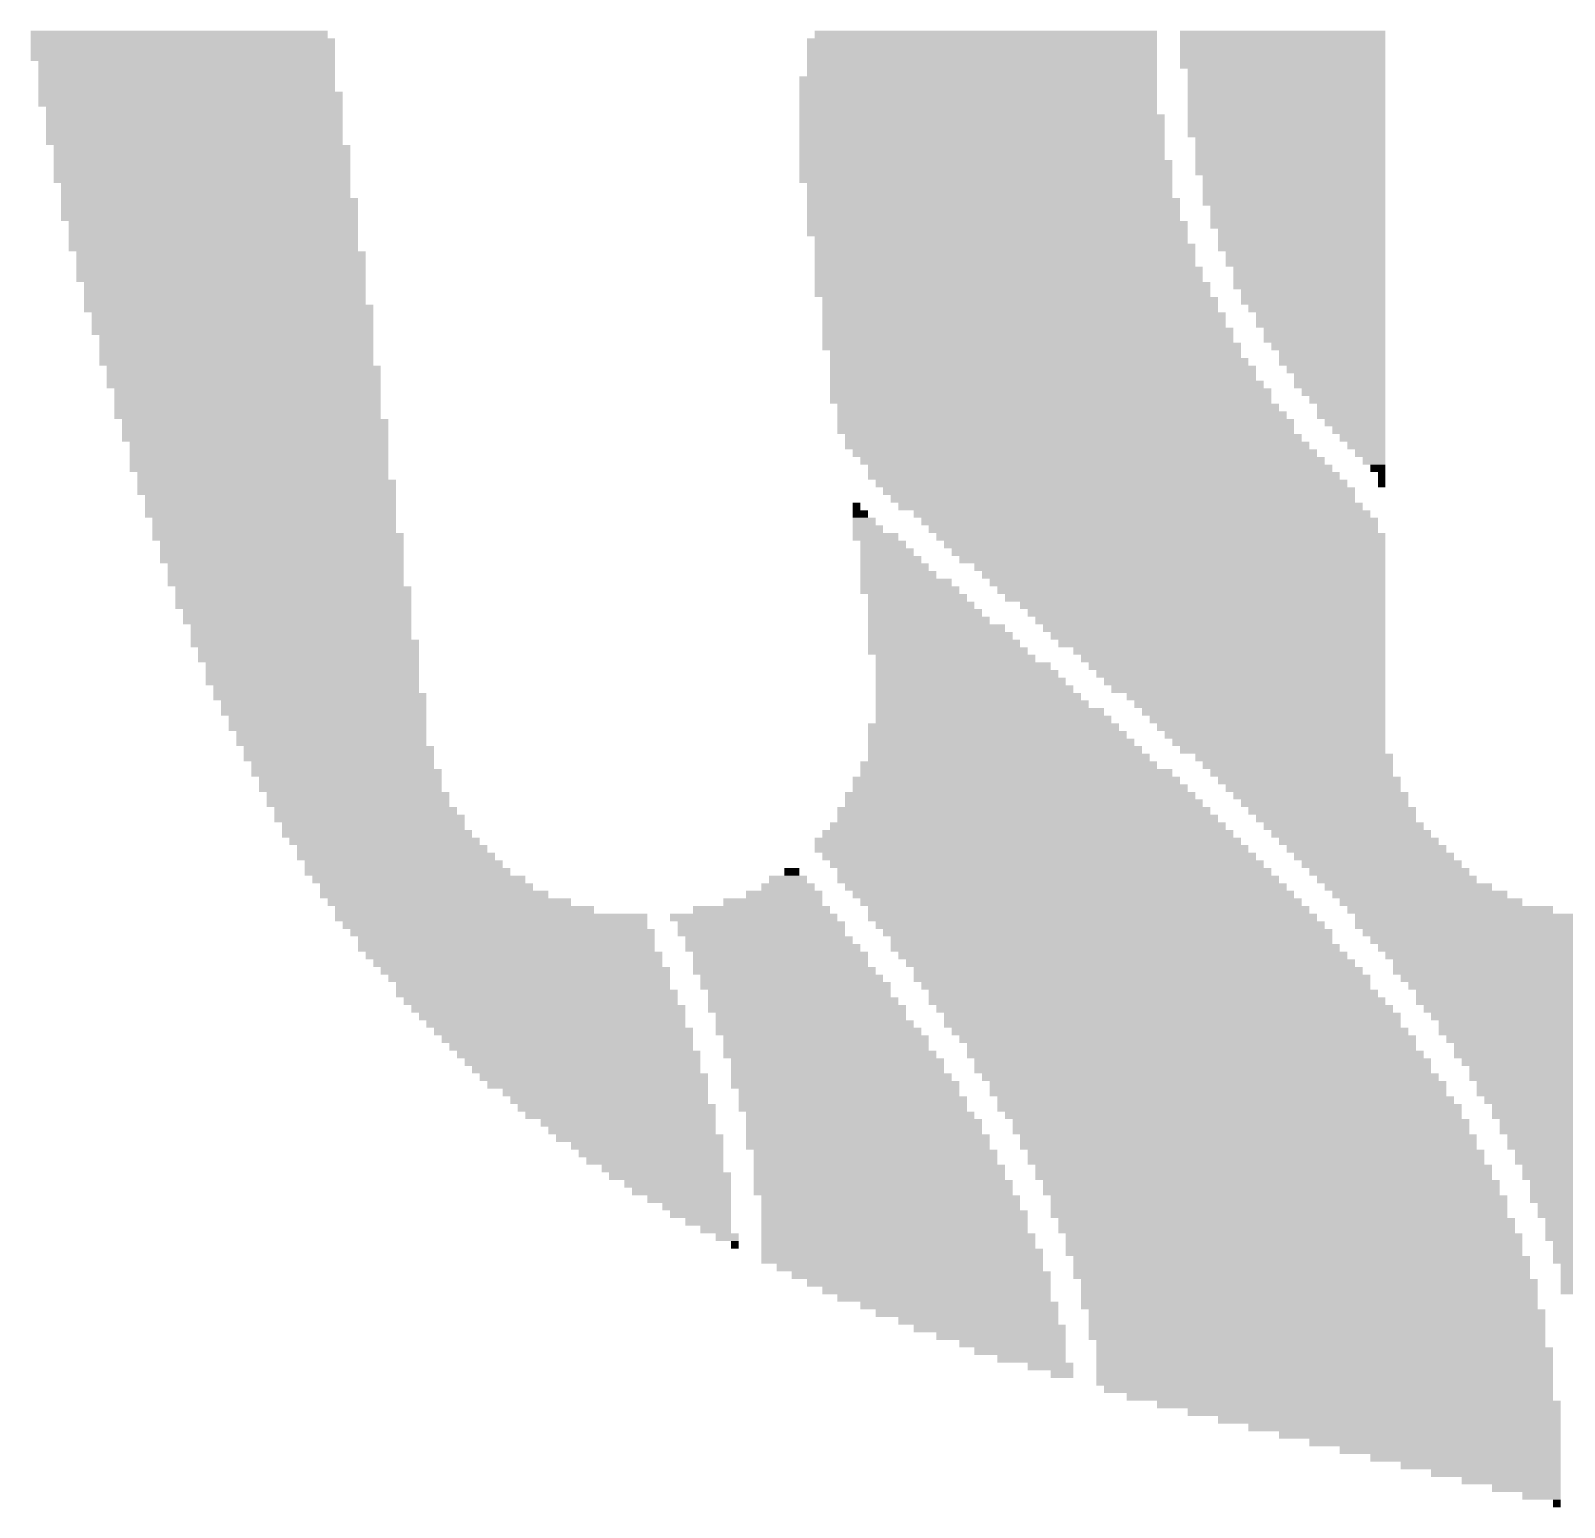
# Model space of a CAD drawing. Extents: x 0 to 158, y 0 to 111.
# Drawn here: x 129.07 to 134.11, y 11.92 to 16.77 of the extents above; entities that cross this region are included whole.
import ezdxf

# ---------------------------------------------------------------- set-up
doc = ezdxf.new("R2010")
doc.units = 0
doc.layers.add('21', color=53, linetype='CONTINUOUS')

# ---------------------------------------------------------------- blocks, each defined once
blk = doc.blocks.new('RECT')
blk.add_solid([(-0.5, -0.5), (0.5, -0.5), (-0.5, 0.5), (0.5, 0.5)])

msp = doc.modelspace()

# ---------------------------------------------------------------- block references
at = {"layer": '21', "yscale": 0.025}
for p, xscale in [((129.56, 16.755), 0.975), ((132.1975, 16.73), 1.15), ((132.21, 16.755), 1.125), ((133.185, 16.755), 0.675), ((133.185, 16.73), 0.675), ((132.1975, 16.705), 1.15), ((132.1975, 16.68), 1.15), ((133.185, 16.705), 0.675), ((133.185, 16.68), 0.675), ((129.585, 16.655), 0.975), ((129.585, 16.63), 0.975), ((132.1975, 16.655), 1.15), ((132.1975, 16.63), 1.15), ((133.185, 16.655), 0.675), ((133.1975, 16.63), 0.65), ((129.585, 16.605), 0.975), ((129.585, 16.58), 0.975), ((132.185, 16.605), 1.175), ((132.185, 16.58), 1.175), ((133.1975, 16.605), 0.65), ((133.1975, 16.58), 0.65), ((132.185, 16.555), 1.175), ((132.185, 16.53), 1.175), ((133.1975, 16.555), 0.65), ((133.1975, 16.53), 0.65), ((129.61, 16.505), 0.975), ((129.61, 16.48), 0.975), ((132.185, 16.505), 1.175), ((132.1975, 16.48), 1.2), ((133.1975, 16.505), 0.65), ((133.1975, 16.48), 0.65), ((129.61, 16.455), 0.975), ((129.61, 16.43), 0.975), ((132.1975, 16.455), 1.2), ((132.1975, 16.43), 1.2), ((133.1975, 16.455), 0.65), ((133.1975, 16.43), 0.65), ((129.61, 16.405), 0.975), ((129.635, 16.38), 0.975), ((132.1975, 16.405), 1.2), ((132.1975, 16.38), 1.2), ((133.21, 16.405), 0.625), ((133.21, 16.38), 0.625), ((129.635, 16.355), 0.975), ((129.635, 16.33), 0.975), ((132.1975, 16.355), 1.2), ((132.21, 16.33), 1.225), ((133.21, 16.355), 0.625), ((133.21, 16.33), 0.625), ((129.635, 16.305), 0.975), ((129.635, 16.28), 0.975), ((132.21, 16.305), 1.225), ((132.21, 16.28), 1.225), ((133.21, 16.305), 0.625), ((133.2225, 16.28), 0.6), ((129.6475, 16.255), 0.95), ((129.6475, 16.23), 0.95), ((132.2225, 16.255), 1.2), ((132.2225, 16.23), 1.2), ((133.2225, 16.255), 0.6), ((133.2225, 16.23), 0.6), ((129.66, 16.205), 0.975), ((129.66, 16.18), 0.975), ((132.235, 16.205), 1.225), ((132.235, 16.18), 1.225), ((133.2225, 16.205), 0.6), ((133.235, 16.18), 0.575), ((129.66, 16.155), 0.975), ((129.6725, 16.13), 0.95), ((132.235, 16.155), 1.225), ((132.2475, 16.13), 1.25), ((133.235, 16.155), 0.575), ((133.235, 16.13), 0.575), ((129.6725, 16.105), 0.95), ((129.6725, 16.08), 0.95), ((132.2475, 16.105), 1.25), ((132.26, 16.08), 1.225), ((133.2475, 16.105), 0.55), ((133.2475, 16.08), 0.55), ((129.6725, 16.055), 0.95), ((129.6975, 16.03), 0.95), ((132.2725, 16.055), 1.25), ((132.2725, 16.03), 1.25), ((133.2475, 16.055), 0.55), ((133.26, 16.03), 0.525), ((129.6975, 16.005), 0.95), ((129.6975, 15.98), 0.95), ((132.2725, 16.005), 1.25), ((132.285, 15.98), 1.275), ((133.26, 16.005), 0.525), ((133.2725, 15.98), 0.5), ((129.6975, 15.955), 0.95), ((129.71, 15.93), 0.925), ((132.285, 15.955), 1.275), ((132.2975, 15.93), 1.3), ((133.2725, 15.955), 0.5), ((133.2725, 15.93), 0.5), ((129.71, 15.905), 0.925), ((129.71, 15.88), 0.925), ((132.2975, 15.905), 1.3), ((132.3225, 15.88), 1.3), ((133.285, 15.905), 0.475), ((133.285, 15.88), 0.475), ((129.7225, 15.855), 0.95), ((129.735, 15.83), 0.925), ((132.3225, 15.855), 1.3), ((132.335, 15.83), 1.325), ((133.2975, 15.855), 0.45), ((133.31, 15.83), 0.425), ((129.735, 15.805), 0.925), ((129.735, 15.78), 0.925), ((129.7475, 15.755), 0.9), ((132.335, 15.805), 1.325), ((132.3475, 15.78), 1.35), ((132.3475, 15.755), 1.35), ((133.31, 15.805), 0.425), ((133.3225, 15.78), 0.4), ((133.3225, 15.755), 0.4), ((129.7475, 15.73), 0.9), ((129.7475, 15.705), 0.9), ((132.36, 15.73), 1.375), ((132.3725, 15.705), 1.35), ((133.335, 15.73), 0.375), ((133.3475, 15.705), 0.35), ((129.7475, 15.68), 0.9), ((129.7725, 15.655), 0.9), ((132.385, 15.68), 1.375), ((132.3975, 15.655), 1.4), ((133.3475, 15.68), 0.35), ((133.36, 15.655), 0.325), ((129.7725, 15.63), 0.9), ((129.7725, 15.605), 0.9), ((132.3975, 15.63), 1.4), ((132.41, 15.605), 1.425), ((133.3725, 15.63), 0.3), ((133.3725, 15.605), 0.3), ((129.785, 15.58), 0.875), ((129.785, 15.555), 0.875), ((132.4225, 15.58), 1.45), ((132.4225, 15.555), 1.45), ((133.385, 15.58), 0.275), ((133.3975, 15.555), 0.25), ((129.785, 15.53), 0.875), ((129.785, 15.505), 0.875), ((132.4475, 15.53), 1.45), ((132.46, 15.505), 1.475), ((133.41, 15.53), 0.225), ((133.41, 15.505), 0.225), ((129.81, 15.48), 0.875), ((129.81, 15.455), 0.875), ((132.4725, 15.48), 1.5), ((132.4725, 15.455), 1.5), ((133.4225, 15.48), 0.2), ((133.435, 15.455), 0.175), ((129.81, 15.43), 0.875), ((129.8225, 15.405), 0.85), ((132.4975, 15.43), 1.5), ((132.51, 15.405), 1.525), ((133.4475, 15.43), 0.15), ((133.46, 15.405), 0.125), ((129.8225, 15.38), 0.85), ((129.8225, 15.355), 0.85), ((132.535, 15.38), 1.525), ((132.56, 15.355), 1.525), ((133.4725, 15.38), 0.1), ((133.485, 15.355), 0.075), ((129.8225, 15.33), 0.85), ((129.835, 15.305), 0.825), ((132.585, 15.33), 1.525), ((132.5975, 15.305), 1.55), ((133.4975, 15.33), 0.05), ((133.51, 15.305), 0.025), ((129.8475, 15.28), 0.85), ((129.8475, 15.255), 0.85), ((132.6225, 15.28), 1.55), ((132.6475, 15.255), 1.55), ((133.51, 15.28), 0.025), ((129.86, 15.23), 0.825), ((129.86, 15.205), 0.825), ((131.785, 15.205), 0.025), ((132.66, 15.23), 1.525), ((132.685, 15.205), 1.525), ((129.86, 15.18), 0.825), ((129.8725, 15.155), 0.8), ((131.7975, 15.18), 0.05), ((131.81, 15.155), 0.075), ((132.7225, 15.18), 1.5), ((132.7475, 15.155), 1.5), ((129.8725, 15.13), 0.8), ((129.885, 15.105), 0.825), ((131.8225, 15.13), 0.1), ((131.8475, 15.105), 0.15), ((132.76, 15.13), 1.475), ((132.785, 15.105), 1.475), ((129.8975, 15.08), 0.8), ((129.8975, 15.055), 0.8), ((131.8725, 15.08), 0.15), ((131.885, 15.055), 0.175), ((132.7975, 15.08), 1.45), ((132.81, 15.055), 1.425), ((129.8975, 15.03), 0.8), ((129.91, 15.005), 0.775), ((131.8975, 15.03), 0.2), ((131.91, 15.005), 0.225), ((132.8225, 15.03), 1.4), ((132.8475, 15.005), 1.35), ((129.91, 14.98), 0.775), ((129.91, 14.955), 0.775), ((131.9225, 14.98), 0.25), ((131.9475, 14.955), 0.3), ((132.86, 14.98), 1.325), ((132.8725, 14.955), 1.3), ((129.935, 14.93), 0.775), ((129.935, 14.905), 0.775), ((131.96, 14.93), 0.325), ((131.985, 14.905), 0.325), ((132.885, 14.93), 1.275), ((132.8975, 14.905), 1.25), ((129.935, 14.88), 0.775), ((129.9475, 14.855), 0.75), ((131.9975, 14.88), 0.35), ((132.01, 14.855), 0.375), ((132.9225, 14.88), 1.2), ((132.935, 14.855), 1.175), ((129.9475, 14.83), 0.75), ((129.96, 14.805), 0.725), ((132.0225, 14.83), 0.4), ((132.0475, 14.805), 0.45), ((132.9475, 14.83), 1.15), ((132.96, 14.805), 1.125), ((129.96, 14.78), 0.725), ((129.9725, 14.755), 0.75), ((132.06, 14.78), 0.475), ((132.0725, 14.755), 0.5), ((132.9725, 14.78), 1.1), ((132.985, 14.755), 1.075), ((129.985, 14.73), 0.725), ((129.985, 14.705), 0.725), ((132.085, 14.73), 0.525), ((132.11, 14.705), 0.525), ((133.01, 14.73), 1.025), ((129.9975, 14.68), 0.7), ((129.9975, 14.655), 0.7), ((132.135, 14.68), 0.575), ((132.1475, 14.655), 0.6), ((133.035, 14.68), 0.975), ((133.0475, 14.655), 0.95), ((129.9975, 14.63), 0.7), ((130.01, 14.605), 0.675), ((132.16, 14.63), 0.625), ((132.1725, 14.605), 0.65), ((133.06, 14.63), 0.925), ((133.0725, 14.605), 0.9), ((130.0225, 14.58), 0.7), ((130.035, 14.555), 0.675), ((132.185, 14.58), 0.675), ((132.1975, 14.555), 0.7), ((133.0975, 14.58), 0.85), ((133.11, 14.555), 0.825), ((130.035, 14.53), 0.675), ((130.0475, 14.505), 0.65), ((132.2225, 14.53), 0.75), ((132.235, 14.505), 0.775), ((133.1225, 14.53), 0.8), ((133.135, 14.505), 0.775), ((130.0475, 14.48), 0.65), ((130.06, 14.455), 0.625), ((132.235, 14.48), 0.825), ((132.2475, 14.455), 0.85), ((133.1475, 14.48), 0.75), ((133.16, 14.455), 0.725), ((130.06, 14.43), 0.625), ((130.085, 14.405), 0.625), ((132.26, 14.43), 0.875), ((132.2725, 14.405), 0.9), ((133.1725, 14.43), 0.7), ((133.185, 14.405), 0.675), ((130.085, 14.38), 0.625), ((130.0975, 14.355), 0.6), ((132.285, 14.355), 0.975), ((132.285, 14.38), 0.925), ((133.2225, 14.38), 0.65), ((133.235, 14.355), 0.625), ((130.11, 14.33), 0.625), ((130.1225, 14.305), 0.6), ((132.31, 14.305), 1.075), ((132.31, 14.33), 1.025), ((133.2475, 14.33), 0.6), ((133.2725, 14.305), 0.6), ((130.1225, 14.28), 0.6), ((130.1475, 14.255), 0.6), ((132.3225, 14.255), 1.15), ((132.3225, 14.28), 1.1), ((133.285, 14.28), 0.575), ((133.31, 14.255), 0.575), ((130.1475, 14.23), 0.6), ((130.1725, 14.205), 0.6), ((132.335, 14.205), 1.225), ((132.335, 14.23), 1.175), ((133.3225, 14.23), 0.55), ((133.3475, 14.205), 0.55), ((130.185, 14.18), 0.625), ((130.1975, 14.155), 0.6), ((132.3475, 14.155), 1.3), ((132.3475, 14.18), 1.25), ((133.36, 14.18), 0.525), ((133.385, 14.155), 0.525), ((130.21, 14.13), 0.625), ((130.235, 14.105), 0.625), ((132.3475, 14.105), 1.4), ((132.3475, 14.13), 1.35), ((133.41, 14.13), 0.525), ((133.435, 14.105), 0.525), ((130.26, 14.08), 0.625), ((130.2725, 14.055), 0.65), ((132.36, 14.08), 1.425), ((132.385, 14.055), 1.425), ((133.46, 14.08), 0.525), ((133.485, 14.055), 0.525), ((130.2975, 14.03), 0.65), ((130.31, 14.005), 0.675), ((131.5725, 14.005), 0.05), ((132.41, 14.03), 1.425), ((132.435, 14.005), 1.425), ((133.51, 14.03), 0.525), ((133.535, 14.005), 0.525), ((130.3475, 13.98), 0.7), ((130.3725, 13.955), 0.7), ((131.56, 13.955), 0.175), ((131.56, 13.98), 0.125), ((132.4475, 13.98), 1.45), ((132.4725, 13.955), 1.45), ((133.56, 13.98), 0.525), ((133.5975, 13.955), 0.55), ((130.3975, 13.93), 0.75), ((130.4475, 13.905), 0.8), ((131.51, 13.905), 0.325), ((131.5475, 13.93), 0.25), ((132.4975, 13.93), 1.45), ((132.5225, 13.905), 1.45), ((133.635, 13.93), 0.575), ((133.6725, 13.905), 0.6), ((130.4975, 13.88), 0.85), ((130.585, 13.855), 1.025), ((131.4475, 13.855), 0.55), ((131.4725, 13.88), 0.45), ((132.5475, 13.88), 1.45), ((132.56, 13.855), 1.475), ((133.735, 13.88), 0.675), ((134.1225, 13.855), 1.4), ((131.4725, 13.83), 0.55), ((131.4725, 13.805), 0.55), ((132.585, 13.83), 1.475), ((132.61, 13.805), 1.475), ((134.1225, 13.83), 1.4), ((134.1475, 13.805), 1.4), ((130.635, 13.78), 0.975), ((130.635, 13.755), 0.975), ((131.4975, 13.78), 0.55), ((131.51, 13.755), 0.575), ((132.6225, 13.78), 1.45), ((132.635, 13.755), 1.475), ((134.1725, 13.78), 1.4), ((134.185, 13.755), 1.375), ((130.66, 13.73), 0.975), ((130.6725, 13.705), 0.95), ((131.535, 13.73), 0.575), ((131.535, 13.705), 0.575), ((132.66, 13.73), 1.475), ((132.685, 13.705), 1.475), ((134.21, 13.73), 1.375), ((134.2225, 13.705), 1.35), ((130.6975, 13.68), 0.95), ((130.71, 13.655), 0.925), ((131.5475, 13.68), 0.6), ((131.5725, 13.655), 0.6), ((132.71, 13.68), 1.475), ((132.7225, 13.655), 1.5), ((134.235, 13.68), 1.375), ((134.2475, 13.655), 1.35), ((130.7225, 13.63), 0.9), ((130.735, 13.605), 0.925), ((131.585, 13.63), 0.625), ((131.5975, 13.605), 0.6), ((132.735, 13.63), 1.475), ((132.76, 13.605), 1.475), ((134.2725, 13.63), 1.35), ((134.2975, 13.605), 1.35), ((130.7475, 13.58), 0.9), ((130.7725, 13.555), 0.9), ((131.61, 13.58), 0.625), ((131.6225, 13.555), 0.65), ((132.7725, 13.58), 1.5), ((132.7975, 13.555), 1.5), ((134.2975, 13.58), 1.35), ((134.3225, 13.555), 1.35), ((130.785, 13.53), 0.875), ((130.7975, 13.505), 0.85), ((131.635, 13.53), 0.625), ((131.6475, 13.505), 0.65), ((132.8225, 13.53), 1.5), ((132.8225, 13.505), 1.5), ((134.335, 13.53), 1.325), ((134.36, 13.505), 1.325), ((130.8225, 13.48), 0.85), ((130.835, 13.455), 0.825), ((131.66, 13.48), 0.675), ((131.685, 13.455), 0.675), ((132.8475, 13.48), 1.5), ((132.8725, 13.455), 1.5), ((134.36, 13.48), 1.325), ((134.385, 13.455), 1.325), ((130.8475, 13.43), 0.8), ((130.8725, 13.405), 0.8), ((131.685, 13.43), 0.675), ((131.6975, 13.405), 0.7), ((132.885, 13.43), 1.475), ((132.8975, 13.405), 1.5), ((134.3975, 13.43), 1.3), ((134.3975, 13.405), 1.3), ((130.885, 13.38), 0.775), ((130.8975, 13.355), 0.75), ((131.7225, 13.38), 0.7), ((131.7225, 13.355), 0.7), ((132.9225, 13.38), 1.5), ((132.9225, 13.355), 1.5), ((134.4225, 13.38), 1.3), ((134.435, 13.355), 1.275), ((130.9225, 13.33), 0.75), ((130.935, 13.305), 0.725), ((131.735, 13.33), 0.725), ((131.7475, 13.305), 0.75), ((132.9475, 13.33), 1.5), ((132.9725, 13.305), 1.5), ((134.4475, 13.33), 1.3), ((134.46, 13.305), 1.275), ((130.96, 13.28), 0.675), ((130.9725, 13.255), 0.65), ((131.76, 13.28), 0.725), ((131.7725, 13.255), 0.75), ((132.9725, 13.28), 1.5), ((132.9975, 13.255), 1.5), ((134.4725, 13.28), 1.3), ((134.485, 13.255), 1.275), ((130.9975, 13.23), 0.65), ((131.01, 13.205), 0.625), ((131.7725, 13.23), 0.75), ((131.7975, 13.205), 0.75), ((133.01, 13.23), 1.525), ((133.0225, 13.205), 1.5), ((134.4975, 13.23), 1.25), ((134.51, 13.205), 1.275), ((131.035, 13.18), 0.575), ((131.0475, 13.155), 0.55), ((131.81, 13.18), 0.775), ((131.81, 13.155), 0.775), ((133.0475, 13.18), 1.5), ((133.0475, 13.155), 1.5), ((134.5225, 13.18), 1.25), ((134.5225, 13.155), 1.25), ((131.0725, 13.13), 0.55), ((131.0975, 13.105), 0.5), ((131.8225, 13.13), 0.8), ((131.8225, 13.105), 0.8), ((133.0725, 13.13), 1.5), ((133.0725, 13.105), 1.5), ((134.5475, 13.13), 1.25), ((134.5475, 13.105), 1.25), ((131.11, 13.08), 0.475), ((131.1225, 13.055), 0.45), ((131.8475, 13.08), 0.8), ((131.8475, 13.055), 0.8), ((133.0975, 13.08), 1.5), ((133.0975, 13.055), 1.5), ((134.5725, 13.08), 1.25), ((134.5725, 13.055), 1.25), ((131.1475, 13.03), 0.4), ((131.1725, 13.005), 0.4), ((131.86, 13.03), 0.825), ((131.86, 13.005), 0.825), ((133.1225, 13.03), 1.5), ((133.1225, 13.005), 1.5), ((134.585, 13.03), 1.225), ((134.5975, 13.005), 1.25), ((131.1975, 12.98), 0.35), ((131.21, 12.955), 0.325), ((131.8725, 12.98), 0.85), ((131.8725, 12.955), 0.85), ((133.1475, 12.98), 1.5), ((133.1475, 12.955), 1.5), ((134.61, 12.98), 1.225), ((134.61, 12.955), 1.225), ((131.235, 12.93), 0.275), ((131.26, 12.905), 0.225), ((131.8975, 12.93), 0.85), ((131.8975, 12.905), 0.85), ((133.1725, 12.93), 1.5), ((133.1725, 12.905), 1.5), ((134.61, 12.93), 1.225), ((134.635, 12.905), 1.225), ((131.2725, 12.88), 0.2), ((131.2975, 12.855), 0.15), ((131.91, 12.88), 0.875), ((131.91, 12.855), 0.875), ((133.1725, 12.88), 1.5), ((133.1975, 12.855), 1.5), ((134.635, 12.88), 1.225), ((134.6475, 12.855), 1.2), ((131.3225, 12.83), 0.1), ((131.36, 12.805), 0.075), ((131.91, 12.83), 0.875), ((131.9225, 12.805), 0.9), ((133.1975, 12.83), 1.5), ((133.2225, 12.805), 1.5), ((134.66, 12.83), 1.225), ((134.66, 12.805), 1.225), ((131.385, 12.78), 0.025), ((131.9225, 12.78), 0.9), ((131.935, 12.755), 0.925), ((133.2225, 12.78), 1.5), ((133.2225, 12.755), 1.5), ((134.6725, 12.78), 1.2), ((134.6725, 12.755), 1.2), ((131.935, 12.73), 0.925), ((131.96, 12.705), 0.875), ((133.2475, 12.73), 1.5), ((133.2475, 12.705), 1.5), ((134.685, 12.73), 1.225), ((134.6975, 12.705), 1.2), ((131.9975, 12.68), 0.85), ((132.0225, 12.655), 0.8), ((133.2475, 12.68), 1.5), ((133.2725, 12.655), 1.5), ((134.6975, 12.68), 1.2), ((134.71, 12.655), 1.225), ((132.0475, 12.63), 0.75), ((132.0725, 12.605), 0.7), ((133.2725, 12.63), 1.5), ((133.2725, 12.605), 1.5), ((134.71, 12.63), 1.225), ((132.1225, 12.58), 0.65), ((132.1475, 12.555), 0.6), ((133.2725, 12.58), 1.5), ((133.2975, 12.555), 1.5), ((132.185, 12.53), 0.525), ((132.2225, 12.505), 0.5), ((133.2975, 12.53), 1.5), ((133.2975, 12.505), 1.5), ((132.26, 12.48), 0.425), ((132.2975, 12.455), 0.35), ((133.2975, 12.48), 1.5), ((133.31, 12.455), 1.475), ((132.3225, 12.43), 0.3), ((132.36, 12.405), 0.225), ((132.4225, 12.38), 0.15), ((133.3225, 12.43), 1.5), ((133.3225, 12.405), 1.5), ((133.3225, 12.38), 1.5), ((132.46, 12.355), 0.075), ((133.3225, 12.355), 1.5), ((133.3225, 12.33), 1.5), ((133.335, 12.305), 1.475), ((133.3725, 12.28), 1.4), ((133.435, 12.255), 1.325), ((133.485, 12.23), 1.225), ((133.535, 12.205), 1.125), ((133.585, 12.18), 1.025), ((133.635, 12.155), 0.925), ((133.685, 12.13), 0.825), ((133.735, 12.105), 0.725), ((133.785, 12.08), 0.625), ((133.835, 12.055), 0.525), ((133.885, 12.03), 0.425), ((133.935, 12.005), 0.325), ((133.985, 11.98), 0.225), ((134.035, 11.955), 0.125), ((134.085, 11.93), 0.025)]:
    msp.add_blockref('RECT', p, dxfattribs=dict(at, xscale=xscale))
for p in [(129.5725, 16.73), (129.5725, 16.705), (129.5725, 16.68), (129.5975, 16.555), (129.5975, 16.53), (133.0225, 14.705), (130.5975, 13.83), (130.6225, 13.805)]:
    msp.add_blockref('RECT', p, dxfattribs=at)

doc.saveas('drawing.dxf')
